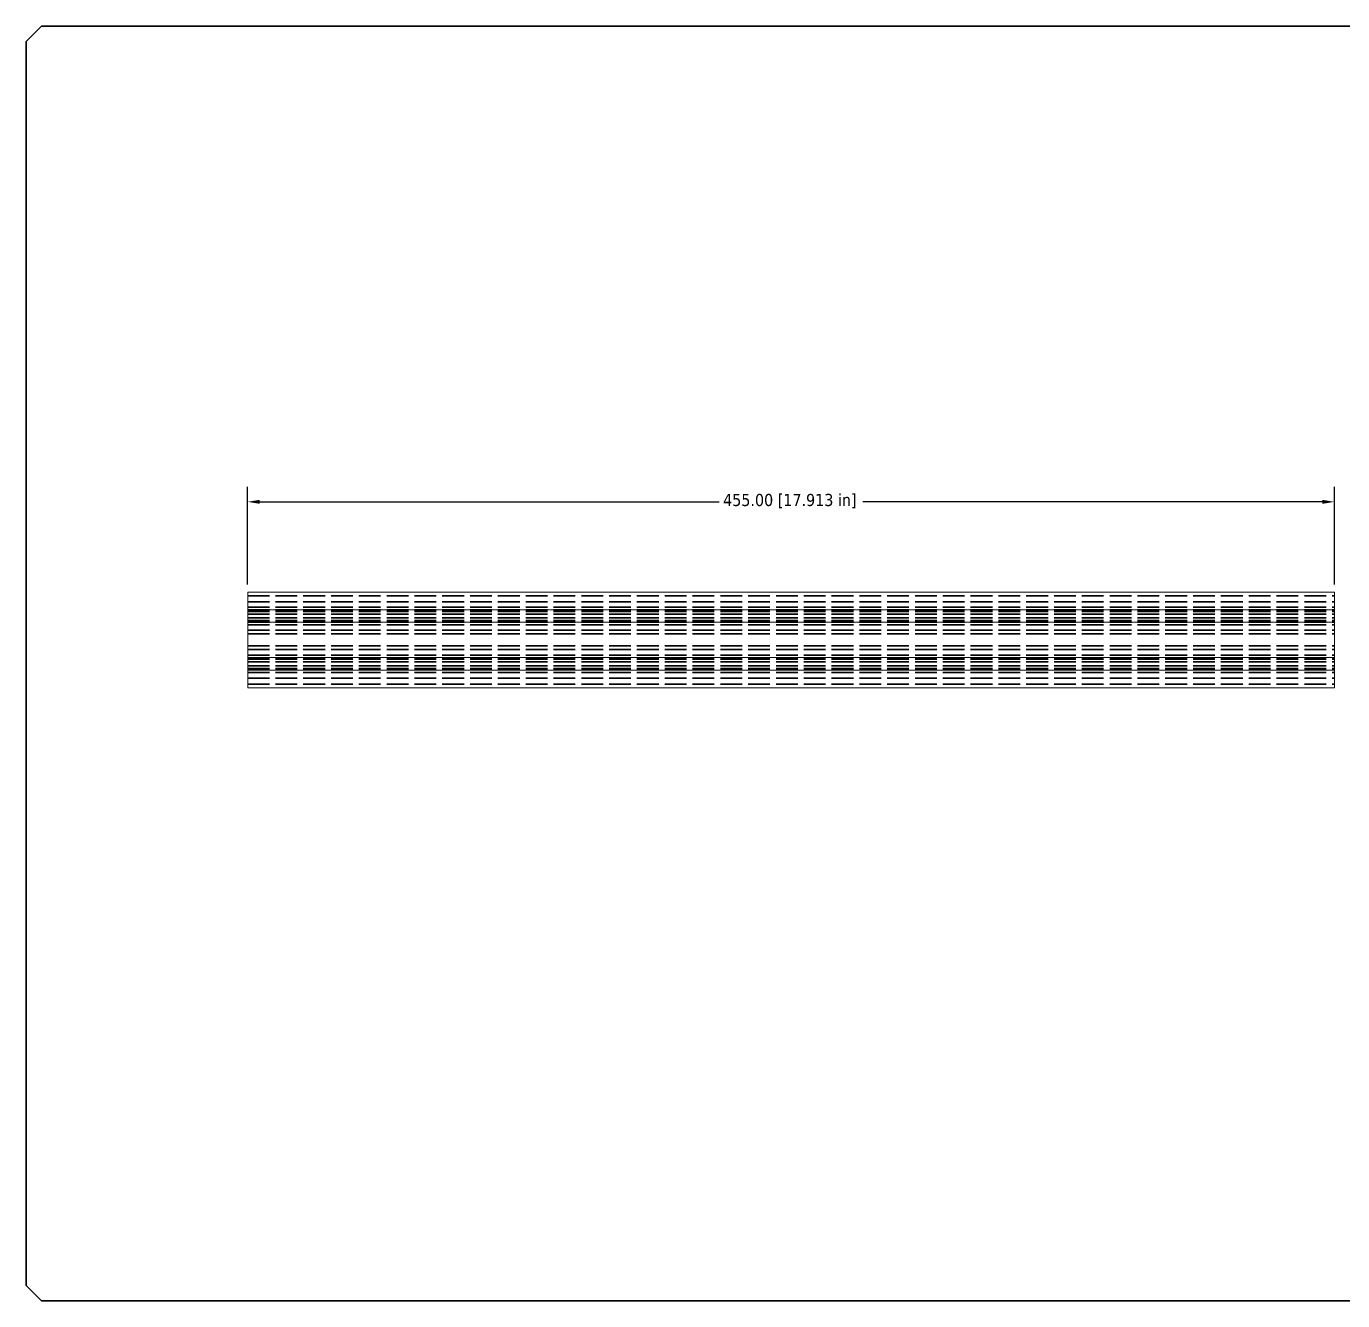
# Model space of a CAD drawing. Header units: inches. Extents: x 1 to 33.8, y 0.5 to 21.5.
# Drawn here: x 1 to 22.7, y 0.5 to 21.5 of the extents above; entities that cross this region are included whole.
import ezdxf

# ---------------------------------------------------------------- set-up
doc = ezdxf.new("R2010")
doc.units = ezdxf.units.IN
doc.header["$LTSCALE"] = 2
doc.header["$MEASUREMENT"] = 0
doc.linetypes.add('DASHED', pattern=[0.2067, 0.1654, -0.0413])
doc.layers.get('0').update_dxf_attribs({"lineweight": 25})
for name, color, linetype, lineweight in [('Border (ANSI)', 7, 'Continuous', 50), ('Dimension (ANSI)', 7, 'Continuous', 25), ('TITLE', 7, 'Continuous', 35), ('Visible (ANSI)', 7, 'Continuous', 18)]:
    doc.layers.add(name, color=color, linetype=linetype, lineweight=lineweight)
doc.layers.add('Hidden (ANSI)', color=9, linetype='DASHED', lineweight=35, true_color=0x808080)
doc.styles.add('Note Text (ANSI)', font='tahoma.ttf')
doc.dimstyles.new('Default - mm [in] (ANSI)', dxfattribs={"dimscale": 2, "dimtxt": 0.1, "dimasz": 0.098425, "dimexe": 0.125, "dimexo": 0.063, "dimgap": 0.031496, "dimtad": 0, "dimtoh": 1, "dimlfac": 25.4, "dimrnd": 1e-08, "dimzin": 4, "dimdsep": 46, "dimtxsty": 'Note Text (ANSI)', "dimcen": 0.09, "dimdle": 0.393701, "dimclrd": 256, "dimclre": 256, "dimclrt": 256, "dimadec": 1, "dimazin": 1, "dimtfac": 1.2, "dimtofl": 0, "dimtmove": 0, "dimatfit": 3, "dimfxl": 0, "dimtolj": 1, "dimtzin": 4, "dimlwd": -1, "dimlwe": -1, "dimarcsym": 0})

# ---------------------------------------------------------------- blocks, each defined once
blk = doc.blocks.new('Borders B-Size')
at = {"layer": 'Border (ANSI)', "lineweight": 25}
blk.add_line((16.875, 10.625), (16.75, 10.75), dxfattribs=at)
at = {"layer": 'TITLE'}
for p, q in [((0.5, 10.625), (0.625, 10.75)), ((0.625, 10.75), (16.75, 10.75)), ((0.5, 0.375), (0.5, 10.625)), ((16.875, 10.625), (16.875, 0.375)), ((0.625, 0.25), (0.5, 0.375)), ((16.875, 0.375), (16.75, 0.25)), ((16.75, 0.25), (0.625, 0.25))]:
    blk.add_line(p, q, dxfattribs=at)
blk = doc.blocks.new('*D17')
at = {"layer": 'Defpoints', "color": 0, "transparency": 16777216}
for p in [(4.648, 13.664), (4.648, 12.177), (22.562, 12.177)]:
    blk.add_point(p, dxfattribs=at)
at = {"layer": 'Dimension (ANSI)', "transparency": 16777216}
for p, q in [((4.648, 12.303), (4.648, 13.914)), ((22.562, 12.303), (22.562, 13.914)), ((4.845, 13.664), (12.422, 13.664)), ((22.365, 13.664), (14.788, 13.664))]:
    blk.add_line(p, q, dxfattribs=at)
for points in [[(4.845, 13.697), (4.845, 13.632), (4.648, 13.664)], [(22.365, 13.697), (22.365, 13.632), (22.562, 13.664)]]:
    blk.add_solid(points, dxfattribs=at)
at = {"layer": 'Dimension (ANSI)', "transparency": 16777216, "insert": (12.485, 13.795), "char_height": 0.2, "attachment_point": 1, "style": 'Note Text (ANSI)'}
blk.add_mtext('\\A1;455.00 [17.913 in]', dxfattribs=at)

msp = doc.modelspace()

# ---------------------------------------------------------------- linework, layer by layer
at = {"layer": 'Hidden (ANSI)', "ltscale": 1.083296}
for p, q in [((4.64839, 12.11747), (22.56178, 12.11747)), ((4.64839, 12.01885), (22.56178, 12.01885)), ((4.64839, 11.92673), (22.56178, 11.92673)), ((4.64839, 11.88263), (22.56178, 11.88263)), ((4.64839, 11.86533), (22.56178, 11.86533)), ((4.64839, 11.85901), (22.56178, 11.85901)), ((4.64839, 11.81448), (22.56178, 11.81448)), ((4.64839, 11.75118), (22.56178, 11.75118)), ((4.64839, 11.70664), (22.56178, 11.70664)), ((4.64839, 11.70033), (22.56178, 11.70033)), ((4.64839, 11.68302), (22.56178, 11.68302)), ((4.64839, 11.63893), (22.56178, 11.63893)), ((4.64839, 11.5468), (22.56178, 11.5468)), ((4.64839, 11.48775), (22.56178, 11.48775)), ((4.64839, 11.2905), (22.56178, 11.2905)), ((4.64839, 11.23145), (22.56178, 11.23145)), ((4.64839, 11.13932), (22.56178, 11.13932)), ((4.64839, 11.09523), (22.56178, 11.09523)), ((4.64839, 11.07793), (22.56178, 11.07793)), ((4.64839, 11.07161), (22.56178, 11.07161)), ((4.64839, 11.02708), (22.56178, 11.02708)), ((4.64839, 10.96377), (22.56178, 10.96377)), ((4.64839, 10.91924), (22.56178, 10.91924)), ((4.64839, 10.91293), (22.56178, 10.91293)), ((4.64839, 10.89562), (22.56178, 10.89562)), ((4.64839, 10.85153), (22.56178, 10.85153)), ((4.64839, 10.7594), (22.56178, 10.7594)), ((4.64839, 10.66078), (22.56178, 10.66078))]:
    msp.add_line(p, q, dxfattribs=at)
at = {"layer": 'Visible (ANSI)'}
for p, q in [((4.64839, 12.11747), (4.64839, 12.17653)), ((4.64839, 12.17653), (22.56178, 12.17653)), ((22.56178, 12.17653), (22.56178, 12.11747)), ((4.64839, 12.11747), (4.64839, 11.90637)), ((22.56178, 11.90637), (22.56178, 12.11747)), ((4.64839, 11.88637), (4.64839, 11.90637)), ((4.64839, 11.88637), (4.64839, 11.87668)), ((4.64839, 11.88637), (22.56178, 11.88637)), ((4.64839, 11.87668), (4.64839, 11.68897)), ((22.56178, 11.90637), (22.56178, 11.88637)), ((22.56178, 11.87668), (22.56178, 11.88637)), ((22.56178, 11.68897), (22.56178, 11.87668)), ((4.64839, 11.68897), (4.64839, 11.67928)), ((4.64839, 11.65928), (4.64839, 11.67928)), ((4.64839, 11.67928), (22.56178, 11.67928)), ((4.64839, 11.65928), (4.64839, 11.11897)), ((22.56178, 11.67928), (22.56178, 11.68897)), ((22.56178, 11.67928), (22.56178, 11.65928)), ((22.56178, 11.11897), (22.56178, 11.65928)), ((4.64839, 11.09897), (4.64839, 11.11897)), ((4.64839, 11.09897), (4.64839, 11.08928)), ((4.64839, 11.09897), (22.56178, 11.09897)), ((4.64839, 11.08928), (4.64839, 10.90157)), ((22.56178, 11.11897), (22.56178, 11.09897)), ((22.56178, 11.08928), (22.56178, 11.09897)), ((22.56178, 10.90157), (22.56178, 11.08928)), ((4.64839, 10.90157), (4.64839, 10.89188)), ((4.64839, 10.87188), (4.64839, 10.89188)), ((4.64839, 10.89188), (22.56178, 10.89188)), ((4.64839, 10.87188), (4.64839, 10.66078)), ((22.56178, 10.89188), (22.56178, 10.90157)), ((22.56178, 10.89188), (22.56178, 10.87188)), ((22.56178, 10.66078), (22.56178, 10.87188)), ((4.64839, 10.60173), (4.64839, 10.66078)), ((22.56178, 10.66078), (22.56178, 10.60173)), ((4.64839, 10.60173), (22.56178, 10.60173))]:
    msp.add_line(p, q, dxfattribs=at)

# ---------------------------------------------------------------- block references
at = {"xscale": 2, "yscale": 2, "zscale": 2}
msp.add_blockref('Borders B-Size', (0, 0), dxfattribs=at)

# ---------------------------------------------------------------- dimensions: what is measured, and where the dimension line sits
at = {"layer": 'Dimension (ANSI)'}
dim = msp.add_linear_dim(base=(4.64839, 13.66445), p1=(22.56178, 12.17653), p2=(4.64839, 12.17653), angle=180, dimstyle='Default - mm [in] (ANSI)', override={"dimgap": 0.031496, "dimtoh": 0, "dimdec": 2, "dimlfac": 25.4, "dimtol": 0, "dimlim": 0, "dimtp": 0, "dimtm": 0, "dimtdec": 2, "dimatfit": 1}, dxfattribs=at)
dim.commit()
dim.dimension.update_dxf_attribs({"geometry": '*D17', "text_midpoint": (13.60509, 13.66445), "dimtype": 160})

doc.saveas('drawing.dxf')
